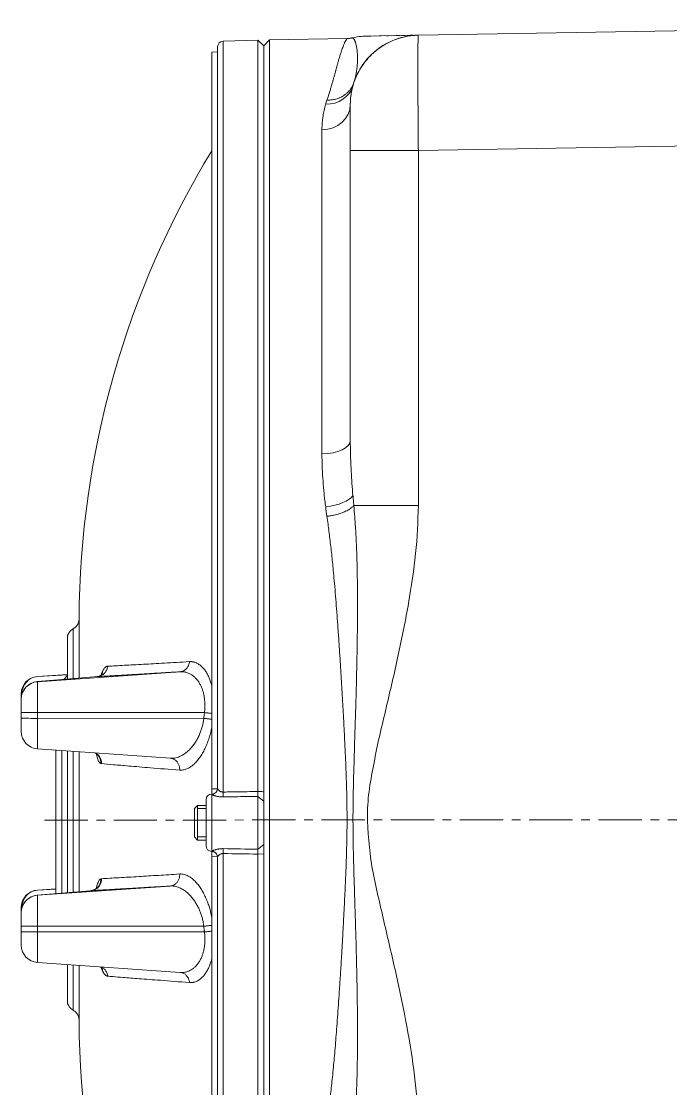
# Model space of a CAD drawing. Header units: millimetres. Extents: x -728 to 992, y -670 to 797.
# Drawn here: x -445.9 to -333.4, y -46.6 to 138.3 of the extents above; entities that cross this region are included whole.
import ezdxf

# ---------------------------------------------------------------- set-up
doc = ezdxf.new("R2010")
doc.units = ezdxf.units.MM
doc.linetypes.add('K5LT_AXLED', pattern=[12, 7.5, -1.5, 1.5, -1.5])
doc.linetypes.add('K5LT_THIN', pattern=[0])

# ---------------------------------------------------------------- blocks, each defined once
blk = doc.blocks.new('U2')
at = {"color": 7, "linetype": 'K5LT_THIN', "lineweight": 18}
for p, q in [((-377.14, 135.89), (-239.91, 138.28)), ((-410.95, 134.84), (-404.93, 135)), ((-404.93, 135), (-403.93, 134.05)), ((-404.93, 135), (-404.93, 4.85)), ((-402.93, 135.07), (-403.93, 134.03)), ((-402.93, 135.07), (-389.5, 135.3)), ((-402.93, 135.07), (-402.93, -135.07)), ((-389.46, 135.3), (-389.49, 135.3)), ((-385.53, 135.74), (-385.37, 135.74)), ((-385.39, 135.74), (-383.6, 135.77)), ((-384.59, 135.76), (-385.39, 135.74)), ((-383.6, 135.77), (-383.94, 135.77)), ((-383.61, 135.77), (-377.24, 135.88)), ((-382.34, 135.79), (-382.64, 135.79)), ((-381.22, 135.81), (-381.78, 135.8)), ((-380.44, 135.83), (-380.98, 135.82)), ((-379.45, 135.85), (-380.06, 135.83)), ((-378.83, 135.86), (-378.83, 135.86)), ((-378.11, 135.87), (-378.6, 135.86)), ((-377.68, 135.88), (-377.68, 135.88)), ((-377.25, 135.88), (-377.49, 135.88)), ((-377.25, 135.88), (-377.14, 135.89)), ((-377.15, 135.89), (-377.15, 135.89)), ((-377.14, 135.89), (-377.14, 135.89)), ((-411.93, 5.37), (-411.93, 133.84)), ((-410.95, 4.76), (-410.95, 134.84)), ((-403.93, 134.05), (-403.93, 4.82)), ((-412.93, 132.97), (-411.93, 133)), ((-412.93, 5.31), (-412.93, 132.97)), ((-388.48, 127.15), (-388.48, 127.15)), ((-388.93, 123.89), (-388.93, 115.89)), ((-388.93, 115.89), (-388.93, 123.89)), ((-393.84, 119.47), (-393.84, 63.35)), ((-377.14, 115.89), (-237.95, 118.32)), ((-388.93, 115.89), (-388.93, 65.69)), ((-388.93, 115.89), (-377.14, 115.89)), ((-377.14, 115.89), (-377.14, 54.42)), ((-377.14, 54.42), (-388.32, 54.42)), ((-435.92, 24.51), (-435.92, 34.77)), ((-437.93, 24.33), (-437.93, 31.79)), ((-436.96, 24.42), (-436.96, 33.04)), ((-443.18, 23.88), (-434.07, 24.66)), ((-418.41, 25.6), (-443.14, 23.87)), ((-443.14, 24.77), (-437.93, 25.14)), ((-437.93, 25.14), (-443.14, 24.77)), ((-437.93, 25.04), (-443.14, 24.76)), ((-443.14, 24.76), (-443.14, 24.77)), ((-443.14, 24.77), (-443.14, 24.77)), ((-443.14, 23.89), (-434.02, 24.67)), ((-438.59, 24.28), (-437.93, 24.97)), ((-434.02, 24.67), (-432.79, 24.75)), ((-432.78, 24.75), (-434.02, 24.67)), ((-434.02, 24.67), (-434.02, 24.67)), ((-434.02, 24.67), (-434.02, 24.67)), ((-432.78, 24.75), (-432.79, 24.75)), ((-443.14, 23.87), (-443.14, 23.89)), ((-443.14, 18.53), (-443.14, 23.87)), ((-445.93, 21.78), (-445.93, 21.78)), ((-445.93, 21.76), (-445.93, 21.78)), ((-445.93, 20.89), (-445.93, 21.76)), ((-445.93, 20.88), (-445.93, 20.89)), ((-445.93, 18.54), (-445.93, 20.88)), ((-445.93, 18.54), (-445.93, 20.88)), ((-445.83, 21.67), (-445.83, 21.76)), ((-445.8, 21.76), (-445.83, 21.76)), ((-445.93, 17.54), (-445.93, 18.54)), ((-414.21, 18.52), (-443.14, 18.53)), ((-443.14, 17.53), (-443.14, 18.53)), ((-445.93, 15.22), (-445.93, 17.54)), ((-445.93, 16.11), (-445.93, 17.54)), ((-443.14, 12.23), (-443.14, 17.53)), ((-414.31, 17.52), (-443.14, 17.53)), ((-443.14, 12.23), (-420.11, 10.62)), ((-439.93, -0.1), (-439.93, 12)), ((-438.93, -0.1), (-438.93, 11.93)), ((-437.93, -0.13), (-437.93, 11.86)), ((-436.96, -0.14), (-436.96, 11.8)), ((-435.92, -0.15), (-435.92, 11.72)), ((-420.11, 10.62), (-420.13, 10.62)), ((-420.13, 10.62), (-420.11, 10.62)), ((-420.11, 10.62), (-420.13, 10.62)), ((-420.13, 10.62), (-420.11, 10.62)), ((-412.95, 4.41), (-412.93, 4.41)), ((-412.95, 2.68), (-412.95, 4.41)), ((-411.93, 5.33), (-412.93, 5.31)), ((-412.93, 5.31), (-412.93, 4.36)), ((-412.9, 4.36), (-412.93, 4.36)), ((-404.93, 4.01), (-403.93, 3.17)), ((-404.93, 4.01), (-404.93, 2.82)), ((-403.93, 4.82), (-403.93, 3.17)), ((-415.39, 2.44), (-415.93, 1.9)), ((-415.93, -3.02), (-415.93, 1.9)), ((-415.39, -3.56), (-415.39, 2.44)), ((-415.39, -3.56), (-415.39, 2.44)), ((-413.93, 2.44), (-415.39, 2.44)), ((-413.93, 1.9), (-415.39, 1.9)), ((-413.93, -0.58), (-413.93, 3.41)), ((-412.95, -0.58), (-412.95, 2.68)), ((-404.93, 2.82), (-404.93, -5.16)), ((-403.93, 3.17), (-403.93, -4.32)), ((-439.93, -12.84), (-439.93, -0.1)), ((-438.93, -12.75), (-438.93, -0.1)), ((-437.93, -12.67), (-437.93, -0.13)), ((-436.96, -12.58), (-436.96, -0.14)), ((-435.92, -12.49), (-435.92, -0.15)), ((-413.93, -4.54), (-413.93, -0.58)), ((-412.95, -5.54), (-412.95, -0.58)), ((-415.39, -3.56), (-415.93, -3.02)), ((-413.93, -3.02), (-415.39, -3.02)), ((-413.93, -3.56), (-415.39, -3.56)), ((-412.95, -5.54), (-412.93, -5.54)), ((-412.9, -5.49), (-412.93, -5.49)), ((-412.93, -6.43), (-412.93, -5.49)), ((-403.93, -5.96), (-403.93, -4.32)), ((-411.93, -6.46), (-412.93, -6.43)), ((-412.93, -132.97), (-412.93, -6.43)), ((-411.93, -133.84), (-411.93, -6.5)), ((-410.95, -134.84), (-410.95, -5.9)), ((-404.93, -6), (-403.93, -5.96)), ((-404.93, -6), (-404.93, -135)), ((-403.93, -5.96), (-403.93, -134.05)), ((-443.18, -13.12), (-434.07, -12.34)), ((-420.13, -11.52), (-443.14, -13.13)), ((-439.93, -12), (-443.14, -12.23)), ((-443.14, -12.23), (-439.93, -12)), ((-439.93, -12.07), (-443.14, -12.24)), ((-443.14, -12.24), (-443.14, -12.23)), ((-443.14, -12.23), (-443.14, -12.23)), ((-443.14, -13.11), (-434.02, -12.33)), ((-434.02, -12.33), (-433.85, -12.32)), ((-433.85, -12.32), (-434.02, -12.33)), ((-434.02, -12.33), (-434.02, -12.33)), ((-433.85, -12.32), (-433.85, -12.32)), ((-433.42, -12.23), (-433.42, -12.23)), ((-433.42, -12.23), (-433.42, -12.23)), ((-443.14, -13.13), (-443.14, -13.11)), ((-443.14, -18.47), (-443.14, -13.13)), ((-445.93, -15.22), (-445.93, -15.22)), ((-445.93, -15.24), (-445.93, -15.22)), ((-445.93, -16.11), (-445.93, -15.24)), ((-445.93, -16.12), (-445.93, -16.11)), ((-445.93, -18.46), (-445.93, -16.12)), ((-445.93, -18.46), (-445.93, -16.12)), ((-445.8, -15.24), (-445.83, -15.24)), ((-445.83, -15.33), (-445.83, -15.24)), ((-445.93, -19.46), (-445.93, -18.46)), ((-414.31, -18.48), (-443.14, -18.47)), ((-443.14, -19.47), (-443.14, -18.47)), ((-445.93, -21.78), (-445.93, -19.46)), ((-445.93, -20.89), (-445.93, -19.46)), ((-443.14, -24.77), (-443.14, -19.47)), ((-414.21, -19.48), (-443.14, -19.47)), ((-443.14, -24.77), (-418.39, -26.5)), ((-437.93, -31.79), (-437.93, -25.14)), ((-436.96, -33.04), (-436.96, -25.2)), ((-435.92, -34.77), (-435.92, -25.28)), ((-418.41, -26.5), (-418.39, -26.5)), ((-418.4, -26.5), (-418.41, -26.5)), ((-418.4, -26.5), (-418.41, -26.5)), ((-418.41, -26.5), (-418.39, -26.5))]:
    blk.add_line(p, q, dxfattribs=at)
at = {"color": 30, "linetype": 'K5LT_AXLED', "lineweight": 18, "true_color": 0xff8000}
blk.add_line((-441.93, -0.1), (-220.93, 0), dxfattribs=at)
at = {"color": 7, "linetype": 'K5LT_THIN', "lineweight": 18}
for centre, radius, start, end in [((-376.93, 123.89), 12, 91, 161.6409), ((-410.93, 133.84), 1, 91.5, 180), ((-376.93, 123.89), 12, 140.3442, 161.6404), ((-376.93, 123.89), 12, 161.676, 180), ((-376.93, 123.89), 12, 161.6404, 164.2291), ((-376.93, 123.89), 12, 161.6409, 161.676), ((-376.93, 123.89), 12, 164.9963, 168.4639), ((-278.92, 34.07), 157, 148.5984, 179.7444), ((-442.93, 21.78), 3, 94, 180), ((-442.93, 20.89), 3, 94.9004, 180), ((-442.93, 15.22), 3, 180, 266), ((-412.93, 3.41), 1, 91.5, 180), ((-412.93, 5.41), 1, 330.0073, 0), ((-412.93, -4.54), 1, 180, 268.5), ((-412.93, -6.54), 1, 0, 35.6607), ((-442.93, -15.22), 3, 94, 180), ((-442.93, -16.11), 3, 94.9004, 180), ((-442.93, -21.78), 3, 180, 266), ((-278.92, -34.07), 157, 180.2556, 211.4016)]:
    blk.add_arc(centre, radius, start, end, dxfattribs=at)
for centre, major_axis, ratio, start_param, end_param in [((-393.29, 128.51), (4.81, -1.36), 0.909706, 4.981437, 6.283185), ((-393.93, 123.89), (5, 0), 0.883475, 4.729842, 6.283185), ((-393.93, 65.69), (5, 0), 0.468479, 4.729842, 6.283185), ((-393.29, 56.15), (4.96, 0.62), 0.399621, 4.680416, 5.982165), ((-442.93, 21.78), (-3, 0), 0.999991, 4.782202, 6.283185), ((-442.93, 21.76), (-3, 0), 0.999991, 4.782202, 6.283185), ((-442.93, 21.76), (-0.16, 3), 0.965836, 0.016308, 1.519674), ((-433.81, 25.87), (1.78, -0.91), 0.867542, 0.07558, 0.436062), ((-442.93, 20.89), (-3, 0), 0.999991, 4.782202, 6.283185), ((-442.93, 20.88), (-3, 0), 0.999991, 4.782202, 6.283185), ((-442.93, 20.89), (-0.26, 2.99), 0.965682, 6.266913, 6.283185), ((-442.93, 21.76), (-3, 0), 0.004236, 0, 0.261799), ((-442.93, 18.54), (3, 0), 0.004236, 3.141593, 4.642576), ((-442.93, 17.54), (3, 0), 0.004236, 3.141593, 4.642576), ((-412.93, 5.37), (1, 0), 0.992379, 4.863464, 6.283185), ((-412.93, -6.5), (1, 0), 0.993387, 0, 1.419721), ((-442.93, -15.22), (-3, 0), 0.999991, 4.782202, 6.283185), ((-442.93, -15.24), (-3, 0), 0.999991, 4.782202, 6.283185), ((-442.93, -15.24), (-0.16, 3), 0.965836, 0.016308, 1.519674), ((-442.93, -16.11), (-3, 0), 0.999991, 4.782202, 6.283185), ((-442.93, -16.12), (-3, 0), 0.999991, 4.782202, 6.283185), ((-442.93, -16.11), (-0.26, 2.99), 0.965682, 6.266913, 6.283185), ((-442.93, -15.24), (-3, 0), 0.004236, 0, 0.261799), ((-442.93, -18.46), (3, 0), 0.004236, 3.141593, 4.642576), ((-442.93, -19.46), (3, 0), 0.004236, 3.141593, 4.642576)]:
    blk.add_ellipse(centre, major_axis=major_axis, ratio=ratio, start_param=start_param, end_param=end_param, dxfattribs=at)
for points, knots in [([(-389.49, 135.3), (-389.49, 135.3), (-389.5, 135.3), (-389.52, 135.27), (-389.56, 135.22), (-389.61, 135.14), (-389.67, 135.05), (-389.74, 134.93), (-389.82, 134.78), (-389.91, 134.6), (-390.01, 134.38), (-390.12, 134.11), (-390.25, 133.76), (-390.41, 133.32), (-390.58, 132.79), (-390.76, 132.2), (-390.94, 131.61), (-391.1, 131.02), (-391.26, 130.46), (-391.41, 129.9), (-391.56, 129.35), (-391.71, 128.82), (-391.86, 128.27), (-392.02, 127.72), (-392.18, 127.16), (-392.32, 126.69), (-392.44, 126.29), (-392.55, 125.95), (-392.66, 125.59), (-392.77, 125.24), (-392.88, 124.92), (-392.95, 124.72), (-392.97, 124.64)], [0.5000322, 0.5000322, 0.5000322, 0.5000322, 0.5132913, 0.5285984, 0.5450203, 0.5606857, 0.5769276, 0.5928364, 0.609389, 0.6265187, 0.6445191, 0.6639863, 0.6873968, 0.7118032, 0.74053, 0.7670479, 0.7928003, 0.8142726, 0.8345822, 0.853311, 0.8709082, 0.8880016, 0.9031337, 0.9201038, 0.9348915, 0.9487451, 0.9579514, 0.9664784, 0.9756138, 0.9853574, 0.9938088, 1, 1, 1, 1]), ([(-388.46, 135.43), (-388.48, 135.43), (-388.5, 135.42), (-388.55, 135.41), (-388.58, 135.41), (-388.66, 135.39), (-388.72, 135.38), (-388.85, 135.36), (-388.91, 135.35), (-389.05, 135.33), (-389.12, 135.32), (-389.26, 135.31), (-389.33, 135.31), (-389.42, 135.31), (-389.44, 135.31), (-389.46, 135.3)], [0, 0, 0, 0, 0.889861, 0.889861, 2.224654, 2.224654, 4.894238, 4.894238, 8.094238, 8.094238, 11.294238, 11.294238, 14.494238, 14.494238, 15.515587, 15.515587, 15.515587, 15.515587]), ([(-377.14, 135.89), (-377.14, 135.89), (-377.15, 135.89), (-377.2, 135.88), (-377.24, 135.88), (-377.34, 135.88), (-377.39, 135.88), (-377.44, 135.88), (-377.45, 135.88), (-377.51, 135.87), (-377.57, 135.87), (-377.64, 135.87), (-377.65, 135.87), (-377.7, 135.86), (-377.74, 135.86), (-377.8, 135.86), (-377.83, 135.85), (-378.05, 135.83), (-378.24, 135.82), (-378.86, 135.74), (-379.29, 135.66), (-380.24, 135.43), (-380.76, 135.27), (-381.78, 134.88), (-382.29, 134.64), (-383.26, 134.1), (-383.73, 133.79), (-384.63, 133.11), (-385.06, 132.73), (-385.86, 131.92), (-386.23, 131.49), (-386.81, 130.71), (-387.03, 130.36), (-387.33, 129.88), (-387.4, 129.74), (-387.75, 129.11), (-387.98, 128.59), (-388.37, 127.55), (-388.53, 127.02), (-388.66, 126.41), (-388.68, 126.35), (-388.69, 126.24), (-388.71, 126.19), (-388.77, 125.77), (-388.82, 125.39), (-388.88, 125), (-388.88, 125), (-388.88, 124.95), (-388.88, 124.91), (-388.9, 124.75), (-388.91, 124.64), (-388.92, 124.33), (-388.92, 124.12), (-388.93, 123.91), (-388.93, 123.9), (-388.93, 123.89)], [0.007824, 0.007824, 0.007824, 0.007824, 0.023472, 0.023472, 0.264038, 0.264038, 0.530836, 0.530836, 0.543725, 0.543725, 0.859311, 0.859311, 0.904832, 0.904832, 1.103097, 1.103097, 1.258841, 1.258841, 2.221842, 2.221842, 4.459332, 4.459332, 7.259555, 7.259555, 10.113912, 10.113912, 13.008075, 13.008075, 15.926837, 15.926837, 18.854135, 18.854135, 20.958431, 20.958431, 21.773515, 21.773515, 24.668617, 24.668617, 27.523663, 27.523663, 27.850907, 27.850907, 28.096309, 28.096309, 30.079294, 30.079294, 30.086546, 30.086546, 30.324192, 30.324192, 30.897106, 30.897106, 31.948752, 31.948752, 32, 32, 32, 32]), ([(-388.47, 135.43), (-388, 135.54), (-387.54, 135.62), (-386.66, 135.71), (-386.15, 135.73), (-386.05, 135.73), (-386.04, 135.73), (-386.03, 135.73), (-386.03, 135.73), (-386.02, 135.73), (-386.02, 135.73), (-386.02, 135.73), (-386.01, 135.73), (-386.01, 135.73), (-386.01, 135.73), (-386, 135.73), (-386, 135.73), (-386, 135.73), (-386, 135.73), (-385.99, 135.73), (-385.98, 135.73), (-385.97, 135.73), (-385.96, 135.73), (-385.95, 135.73), (-385.94, 135.73), (-385.92, 135.73), (-385.91, 135.73), (-385.88, 135.73), (-385.85, 135.73), (-385.79, 135.73), (-385.76, 135.74), (-385.69, 135.74), (-385.64, 135.74), (-385.56, 135.74), (-385.53, 135.74), (-385.46, 135.74), (-385.43, 135.74), (-385.39, 135.74), (-385.39, 135.74), (-385.39, 135.74)], [0.009068, 0.009068, 0.009068, 0.009068, 4.865586, 4.865586, 8.529155, 8.529155, 8.912016, 8.912016, 9.260883, 9.260883, 9.609751, 9.609751, 9.942659, 9.942659, 10.275568, 10.275568, 10.608476, 10.608476, 10.941385, 10.941385, 12.307516, 12.307516, 13.673647, 13.673647, 15.039778, 15.039778, 16.40591, 16.40591, 19.401384, 19.401384, 22.396858, 22.396858, 25.829224, 25.829224, 28.245126, 28.245126, 30.661028, 30.661028, 30.70432, 30.70432, 30.70432, 30.70432]), ([(-388.47, 135.43), (-388.46, 135.43), (-388.46, 135.42), (-388.43, 135.39), (-388.39, 135.34), (-388.35, 135.27), (-388.29, 135.19), (-388.23, 135.08), (-388.17, 134.95), (-388.11, 134.78), (-388.03, 134.58), (-387.95, 134.32), (-387.88, 134), (-387.82, 133.64), (-387.76, 133.27), (-387.72, 132.87), (-387.7, 132.47), (-387.68, 132.1), (-387.68, 131.75), (-387.69, 131.39), (-387.7, 131), (-387.73, 130.58), (-387.78, 130.15), (-387.83, 129.74), (-387.89, 129.38), (-387.95, 129.05), (-388.01, 128.75), (-388.09, 128.44), (-388.17, 128.15), (-388.24, 127.9), (-388.29, 127.74), (-388.32, 127.67)], [0.500325, 0.500325, 0.500325, 0.500325, 0.5184516, 0.5381325, 0.5563558, 0.5717302, 0.5888735, 0.6068247, 0.6255838, 0.6435797, 0.6642387, 0.689057, 0.7152953, 0.7401916, 0.7634004, 0.7866496, 0.8084759, 0.8272032, 0.8429072, 0.8587157, 0.8759942, 0.8938912, 0.911906, 0.92706, 0.9403361, 0.9516049, 0.962614, 0.9732319, 0.9841919, 0.9931146, 1, 1, 1, 1]), ([(-387.27, 129.97), (-387.13, 130.2), (-386.98, 130.44), (-386.62, 130.97), (-386.4, 131.26), (-386.17, 131.55)], [6.483526, 6.483526, 6.483526, 6.483526, 8, 8, 9.999988, 9.999988, 9.999988, 9.999988]), ([(-392.97, 124.64), (-392.75, 124.63), (-392.32, 124.64), (-391.74, 124.73), (-391.22, 124.87), (-390.75, 125.05), (-390.31, 125.27), (-389.9, 125.53), (-389.53, 125.83), (-389.19, 126.16), (-388.88, 126.55), (-388.62, 126.95), (-388.44, 127.34), (-388.35, 127.57), (-388.32, 127.67)], [0, 0, 0, 0, 0.108692, 0.204974, 0.287771, 0.371129, 0.45295, 0.53435, 0.61509, 0.69647, 0.777276, 0.870588, 0.944438, 1, 1, 1, 1]), ([(-388.71, 126.15), (-388.71, 126.15), (-388.71, 126.15), (-388.71, 126.17), (-388.71, 126.18), (-388.67, 126.36), (-388.64, 126.53), (-388.57, 126.78), (-388.55, 126.87), (-388.51, 127.01), (-388.5, 127.07), (-388.48, 127.13)], [83.081234, 83.081234, 83.081234, 83.081234, 83.493371, 83.493371, 84.795631, 84.795631, 104.492746, 104.492746, 115.201365, 115.201365, 122, 122, 122, 122]), ([(-388.53, 126.96), (-388.59, 126.7), (-388.65, 126.45), (-388.7, 126.2), (-388.7, 126.19), (-388.7, 126.19)], [26.669283, 26.669283, 26.669283, 26.669283, 28.007256, 28.007256, 28.018783, 28.018783, 28.018783, 28.018783]), ([(-388.47, 127.16), (-388.47, 127.18), (-388.46, 127.19), (-388.45, 127.23), (-388.45, 127.24), (-388.44, 127.28), (-388.43, 127.29), (-388.42, 127.34), (-388.41, 127.38), (-388.4, 127.41)], [0, 0, 0, 0, 1, 1, 2, 2, 3, 3, 5, 5, 5, 5]), ([(-388.47, 127.16), (-388.46, 127.19), (-388.45, 127.23), (-388.43, 127.29), (-388.42, 127.33), (-388.41, 127.38), (-388.4, 127.39), (-388.4, 127.41)], [0, 0, 0, 0, 2.4, 2.4, 4.8, 4.8, 5.935379, 5.935379, 5.935379, 5.935379]), ([(-393.2, 123.93), (-393.3, 123.57), (-393.48, 122.9), (-393.65, 121.95), (-393.75, 121.17), (-393.81, 120.56), (-393.83, 120.11), (-393.84, 119.81), (-393.84, 119.61), (-393.84, 119.51), (-393.84, 119.47)], [0, 0, 0, 0, 0.259776, 0.482105, 0.65078, 0.785114, 0.874668, 0.936489, 0.974787, 1, 1, 1, 1]), ([(-388.93, 123.89), (-388.93, 123.89), (-388.93, 123.89), (-388.93, 123.9), (-388.93, 123.91), (-388.93, 123.92), (-388.93, 123.92), (-388.93, 123.93), (-388.93, 123.94), (-388.93, 123.98), (-388.93, 124), (-388.93, 124.05), (-388.93, 124.08), (-388.93, 124.11)], [0.046614, 0.046614, 0.046614, 0.046614, 0.139841, 0.139841, 1.031127, 1.031127, 1.130794, 1.130794, 2.354816, 2.354816, 4.802858, 4.802858, 8.091698, 8.091698, 8.091698, 8.091698]), ([(-388.91, 124.54), (-388.91, 124.62), (-388.9, 124.71), (-388.89, 124.86), (-388.88, 124.93), (-388.88, 125), (-388.88, 125), (-388.88, 125), (-388.88, 125), (-388.88, 125)], [23.212448, 23.212448, 23.212448, 23.212448, 32.47677, 32.47677, 40.015212, 40.015212, 40.175674, 40.175674, 40.330057, 40.330057, 40.330057, 40.330057]), ([(-388.93, 65.69), (-388.93, 64.75), (-388.9, 62.97), (-388.79, 60.47), (-388.65, 58.23), (-388.54, 56.83), (-388.48, 56.15)], [0, 0, 0, 0, 0.299289, 0.564533, 0.786755, 1, 1, 1, 1]), ([(-393.84, 63.35), (-393.84, 63.1), (-393.84, 62.58), (-393.82, 61.71), (-393.78, 60.58), (-393.69, 58.98), (-393.54, 57.15), (-393.37, 55.47), (-393.25, 54.52), (-393.2, 54.15)], [0, 0, 0, 0, 0.084344, 0.170956, 0.285512, 0.455654, 0.691649, 0.879894, 1, 1, 1, 1]), ([(-392.98, 52.53), (-392.75, 52.55), (-392.33, 52.62), (-391.75, 52.73), (-391.24, 52.85), (-390.78, 52.99), (-390.33, 53.14), (-389.92, 53.31), (-389.55, 53.48), (-389.21, 53.66), (-388.89, 53.87), (-388.63, 54.07), (-388.44, 54.26), (-388.35, 54.37), (-388.32, 54.42)], [0, 0, 0, 0, 0.108255, 0.202527, 0.284385, 0.366694, 0.449186, 0.530306, 0.611104, 0.692625, 0.773768, 0.867402, 0.942449, 1, 1, 1, 1]), ([(-388.32, 54.42), (-388.26, 53.77), (-388.16, 52.53), (-388.04, 50.82), (-387.96, 49.34), (-387.89, 47.99), (-387.84, 46.62), (-387.79, 45.16), (-387.75, 43.59), (-387.72, 41.89), (-387.69, 40.11), (-387.68, 38.24), (-387.68, 36.25), (-387.69, 34.14), (-387.72, 31.71), (-387.76, 29), (-387.82, 25.96), (-387.89, 22.99), (-387.97, 20.2), (-388.05, 17.65), (-388.12, 15.24), (-388.2, 12.93), (-388.26, 10.73), (-388.32, 8.63), (-388.38, 6.54), (-388.43, 4.45), (-388.46, 2.33), (-388.47, 0.17), (-388.46, -2), (-388.43, -4.13), (-388.39, -6.07), (-388.35, -7.91), (-388.29, -9.75), (-388.23, -11.73), (-388.17, -13.73), (-388.11, -15.82), (-388.03, -18.13), (-387.95, -20.74), (-387.88, -23.51), (-387.82, -26.21), (-387.76, -28.79), (-387.72, -31.27), (-387.7, -33.59), (-387.68, -35.62), (-387.68, -37.43), (-387.69, -39.19), (-387.7, -41.03), (-387.73, -42.95), (-387.78, -44.81), (-387.83, -46.51), (-387.89, -47.96), (-387.95, -49.25), (-388.01, -50.44), (-388.09, -51.61), (-388.17, -52.69), (-388.24, -53.63), (-388.29, -54.18), (-388.32, -54.42)], [0, 0, 0, 0, 0.019111, 0.035075, 0.047894, 0.059707, 0.071831, 0.084945, 0.099862, 0.115365, 0.131976, 0.149215, 0.167373, 0.187151, 0.20744, 0.234301, 0.262144, 0.291097, 0.31601, 0.338909, 0.361163, 0.382136, 0.402206, 0.421467, 0.439931, 0.459284, 0.478657, 0.498051, 0.518452, 0.538132, 0.556356, 0.57173, 0.588874, 0.606825, 0.625584, 0.64358, 0.664239, 0.689057, 0.715295, 0.740192, 0.7634, 0.78665, 0.808476, 0.827203, 0.842907, 0.858716, 0.875994, 0.893891, 0.911906, 0.92706, 0.940336, 0.951605, 0.962614, 0.973232, 0.984192, 0.993115, 1, 1, 1, 1]), ([(-377.14, 54.42), (-377.23, 51.65), (-377.33, 48.89), (-377.9, 43.25), (-378.34, 40.39), (-379.33, 34.63), (-379.93, 31.71), (-381.18, 25.85), (-381.9, 22.9), (-383.25, 16.96), (-384.04, 13.98), (-385.16, 8), (-385.81, 5), (-386.06, -1), (-385.76, -4), (-384.95, -9.99), (-384.15, -12.99), (-382.84, -18.94), (-382.09, -21.92), (-380.77, -27.81), (-380.11, -30.74), (-378.99, -36.55), (-378.47, -39.44), (-377.7, -45.13), (-377.38, -47.96), (-377.18, -51.97), (-377.16, -53.2), (-377.14, -54.42)], [0, 0, 0, 0, 0.080358, 0.080358, 0.160716, 0.160716, 0.241074, 0.241074, 0.321432, 0.321432, 0.401791, 0.401791, 0.482149, 0.482149, 0.562507, 0.562507, 0.642865, 0.642865, 0.723223, 0.723223, 0.803581, 0.803581, 0.883939, 0.883939, 0.964297, 0.964297, 1, 1, 1, 1]), ([(-392.98, 52.53), (-392.92, 52.07), (-392.8, 51.21), (-392.63, 49.94), (-392.47, 48.66), (-392.31, 47.31), (-392.16, 45.93), (-392.02, 44.55), (-391.87, 43.06), (-391.71, 41.29), (-391.53, 39.26), (-391.36, 37.05), (-391.19, 34.86), (-391.02, 32.54), (-390.86, 30.14), (-390.69, 27.58), (-390.53, 25.01), (-390.37, 22.39), (-390.22, 19.78), (-390.08, 17.16), (-389.95, 14.62), (-389.83, 12.19), (-389.73, 9.87), (-389.64, 7.6), (-389.57, 5.29), (-389.52, 2.96), (-389.49, 0.7), (-389.5, -1.31), (-389.52, -3.16), (-389.56, -4.88), (-389.61, -6.62), (-389.67, -8.34), (-389.74, -10.1), (-389.82, -11.91), (-389.91, -13.78), (-390.01, -15.74), (-390.12, -17.93), (-390.25, -20.34), (-390.41, -23.07), (-390.58, -25.9), (-390.76, -28.75), (-390.94, -31.35), (-391.1, -33.7), (-391.26, -35.8), (-391.41, -37.75), (-391.56, -39.58), (-391.71, -41.28), (-391.86, -42.95), (-392.02, -44.55), (-392.18, -46.11), (-392.32, -47.38), (-392.44, -48.42), (-392.55, -49.3), (-392.66, -50.19), (-392.77, -51.06), (-392.88, -51.83), (-392.95, -52.3), (-392.97, -52.5)], [0, 0, 0, 0, 0.014157, 0.026713, 0.03952, 0.053037, 0.066866, 0.080102, 0.093894, 0.110992, 0.13236, 0.153464, 0.175527, 0.195894, 0.21996, 0.243834, 0.268893, 0.292667, 0.317379, 0.341934, 0.365745, 0.388069, 0.40936, 0.429978, 0.450963, 0.473119, 0.49411, 0.513291, 0.528598, 0.54502, 0.560686, 0.576928, 0.592836, 0.609389, 0.626519, 0.644519, 0.663986, 0.687397, 0.711803, 0.74053, 0.767048, 0.7928, 0.814273, 0.834582, 0.853311, 0.870908, 0.888002, 0.903134, 0.920104, 0.934891, 0.948745, 0.957951, 0.966478, 0.975614, 0.985357, 0.993809, 1, 1, 1, 1]), ([(-436.96, 33.04), (-436.76, 33.15), (-436.54, 33.33), (-436.32, 33.59), (-436.22, 33.73), (-436.14, 33.87), (-436.07, 34.03), (-435.96, 34.32), (-435.92, 34.58), (-435.92, 34.77)], [0, 0, 0, 0, 0.30975, 0.405626, 0.479168, 0.554454, 0.636556, 0.723737, 1, 1, 1, 1]), ([(-437.93, 31.79), (-437.92, 31.83), (-437.88, 31.96), (-437.81, 32.13), (-437.71, 32.32), (-437.59, 32.5), (-437.42, 32.7), (-437.2, 32.89), (-437.04, 32.99), (-436.96, 33.04)], [0, 0, 0, 0, 0.074021, 0.252503, 0.335927, 0.476717, 0.651022, 0.817274, 1, 1, 1, 1]), ([(-430.98, 26.57), (-430.99, 26.45), (-431.03, 26.24), (-431.13, 25.95), (-431.26, 25.69), (-431.42, 25.46), (-431.61, 25.26), (-431.82, 25.09), (-432.05, 24.95), (-432.29, 24.85), (-432.54, 24.78), (-432.7, 24.76), (-432.78, 24.75)], [0, 0, 0, 0, 0.122145, 0.232329, 0.329372, 0.429336, 0.528182, 0.627567, 0.724815, 0.820382, 0.911391, 1, 1, 1, 1]), ([(-430.98, 26.57), (-431.07, 26.56), (-431.23, 26.52), (-431.45, 26.33), (-431.63, 26.1), (-431.76, 25.89), (-431.83, 25.76), (-431.86, 25.7)], [0, 0, 0, 0, 0.292019, 0.542725, 0.750751, 0.903176, 1, 1, 1, 1]), ([(-430.98, 26.57), (-430.13, 26.59), (-428.26, 26.71), (-424.93, 26.88), (-421.16, 27.09), (-418.33, 27.27), (-416.79, 27.35)], [0, 0, 0, 0, 0.271888, 0.523583, 0.755602, 1, 1, 1, 1]), ([(-416.79, 27.35), (-416.81, 27.24), (-416.84, 27.03), (-416.93, 26.74), (-417.05, 26.5), (-417.2, 26.28), (-417.37, 26.08), (-417.56, 25.91), (-417.78, 25.78), (-418, 25.68), (-418.21, 25.62), (-418.35, 25.6), (-418.41, 25.6)], [0, 0, 0, 0, 0.124575, 0.23321, 0.329967, 0.42889, 0.530759, 0.631411, 0.732439, 0.831284, 0.920369, 1, 1, 1, 1]), ([(-412.93, 23.16), (-412.97, 23.34), (-413.09, 23.76), (-413.31, 24.38), (-413.59, 25.01), (-413.92, 25.6), (-414.31, 26.13), (-414.77, 26.61), (-415.24, 26.96), (-415.68, 27.18), (-415.99, 27.28), (-416.2, 27.32), (-416.34, 27.34), (-416.47, 27.35), (-416.59, 27.35), (-416.69, 27.35), (-416.76, 27.35), (-416.79, 27.35)], [0.3302582, 0.3302582, 0.3302582, 0.3302582, 0.3733298, 0.4312519, 0.4924775, 0.5547958, 0.6251737, 0.6975466, 0.7804051, 0.8438903, 0.8922011, 0.9165597, 0.9366237, 0.9540945, 0.9706107, 0.9864797, 1, 1, 1, 1]), ([(-434.07, 24.66), (-434.07, 24.66), (-434.07, 24.66), (-434.07, 24.66), (-434.07, 24.66), (-434.06, 24.67), (-434.06, 24.67), (-434.05, 24.67), (-434.05, 24.67), (-434.04, 24.67), (-434.04, 24.67), (-434.03, 24.67), (-434.03, 24.67), (-434.02, 24.67), (-434.02, 24.67), (-434.02, 24.67)], [0, 0, 0, 0, 0.050273, 0.050273, 0.158166, 0.158166, 0.316332, 0.316332, 0.516332, 0.516332, 0.716332, 0.716332, 0.916332, 0.916332, 1, 1, 1, 1]), ([(-432.79, 24.75), (-432.73, 24.76), (-432.67, 24.77), (-432.56, 24.79), (-432.5, 24.8), (-432.4, 24.83), (-432.34, 24.85), (-432.29, 24.88), (-432.27, 24.88), (-432.23, 24.91), (-432.2, 24.92), (-432.13, 24.96), (-432.1, 24.98), (-432.04, 25.03), (-432.01, 25.05), (-431.97, 25.08), (-431.95, 25.1), (-431.94, 25.12), (-431.93, 25.12), (-431.93, 25.13)], [0.000733, 0.000733, 0.000733, 0.000733, 1.156578, 1.156578, 2.332271, 2.332271, 3.537292, 3.537292, 3.846089, 3.846089, 4.779376, 4.779376, 6.037332, 6.037332, 7.389257, 7.389257, 8.834956, 8.834956, 10, 10, 10, 10]), ([(-432.78, 24.75), (-432.75, 24.76), (-432.71, 24.76), (-432.52, 24.77), (-432.36, 24.78), (-432.03, 24.79), (-431.85, 24.8), (-431.5, 24.82), (-431.33, 24.83), (-430.96, 24.85), (-430.77, 24.86), (-430.39, 24.88), (-430.19, 24.9), (-429.8, 24.92), (-429.59, 24.93), (-429.18, 24.95), (-428.97, 24.96), (-428.54, 24.99), (-428.32, 25), (-427.87, 25.03), (-427.65, 25.04), (-427.18, 25.07), (-426.95, 25.08), (-426.47, 25.11), (-426.23, 25.12), (-425.74, 25.15), (-425.48, 25.17), (-424.97, 25.2), (-424.72, 25.21), (-424.32, 25.24), (-424.19, 25.25), (-423.92, 25.26), (-423.79, 25.27), (-423.52, 25.29), (-423.38, 25.29), (-423.11, 25.31), (-422.97, 25.32), (-422.69, 25.34), (-422.55, 25.34), (-422.27, 25.36), (-422.13, 25.37), (-421.84, 25.39), (-421.7, 25.4), (-421.41, 25.41), (-421.26, 25.42), (-420.97, 25.44), (-420.82, 25.45), (-420.52, 25.47), (-420.37, 25.48), (-420.07, 25.5), (-419.92, 25.51), (-419.62, 25.52), (-419.46, 25.53), (-419.16, 25.55), (-419, 25.56), (-418.7, 25.58), (-418.56, 25.59), (-418.41, 25.6)], [0.0354931, 0.0354931, 0.0354931, 0.0354931, 0.0446713, 0.0446713, 0.0892361, 0.0892361, 0.1339374, 0.1339374, 0.1785054, 0.1785054, 0.2232322, 0.2232322, 0.2677907, 0.2677907, 0.3125217, 0.3125217, 0.3570655, 0.3570655, 0.401798, 0.401798, 0.4463382, 0.4463382, 0.4910839, 0.4910839, 0.5356156, 0.5356156, 0.5803698, 0.5803698, 0.6248925, 0.6248925, 0.6472432, 0.6472432, 0.6696552, 0.6696552, 0.6918805, 0.6918805, 0.7141687, 0.7141687, 0.7365214, 0.7365214, 0.7589401, 0.7589401, 0.7811584, 0.7811584, 0.8034441, 0.8034441, 0.8257989, 0.8257989, 0.8482243, 0.8482243, 0.8704354, 0.8704354, 0.8927185, 0.8927185, 0.9150754, 0.9150754, 0.9354892, 0.9354892, 0.9354892, 0.9354892]), ([(-431.86, 25.7), (-431.92, 25.57), (-432.03, 25.33), (-432.13, 25.05), (-432.17, 24.94)], [0, 0, 0, 0, 0.0995832, 0.1648357, 0.1648357, 0.1648357, 0.1648357]), ([(-414.21, 18.52), (-414.17, 18.76), (-414.13, 19.22), (-414.11, 19.86), (-414.14, 20.42), (-414.19, 20.94), (-414.27, 21.46), (-414.39, 22), (-414.56, 22.55), (-414.78, 23.09), (-415.05, 23.6), (-415.36, 24.08), (-415.73, 24.51), (-416.15, 24.89), (-416.62, 25.2), (-417.15, 25.45), (-417.75, 25.6), (-418.18, 25.61), (-418.41, 25.6)], [0, 0, 0, 0, 0.060335, 0.112878, 0.156892, 0.20126, 0.245705, 0.296037, 0.349525, 0.408233, 0.468277, 0.529869, 0.595425, 0.665277, 0.740411, 0.817348, 0.903731, 1, 1, 1, 1]), ([(-414.21, 18.52), (-414.21, 18.51), (-414.21, 18.51), (-414.21, 18.44), (-414.22, 18.38), (-414.24, 18.2), (-414.25, 18.08), (-414.28, 17.84), (-414.29, 17.73), (-414.3, 17.59), (-414.3, 17.55), (-414.31, 17.52)], [0.3835391, 0.3835391, 0.3835391, 0.3835391, 0.3873614, 0.3873614, 0.4402981, 0.4402981, 0.5461732, 0.5461732, 0.6433051, 0.6433051, 0.6730837, 0.6730837, 0.6730837, 0.6730837]), ([(-412.93, 18.38), (-412.97, 18.38), (-413.07, 18.39), (-413.27, 18.42), (-413.5, 18.44), (-413.75, 18.47), (-413.99, 18.49), (-414.14, 18.51), (-414.21, 18.52)], [0.2444853, 0.2444853, 0.2444853, 0.2444853, 0.334996, 0.4743891, 0.6178443, 0.7627998, 0.8895094, 1, 1, 1, 1]), ([(-420.11, 10.62), (-419.79, 10.59), (-419.19, 10.65), (-418.36, 10.95), (-417.67, 11.35), (-417.09, 11.81), (-416.57, 12.33), (-416.09, 12.91), (-415.67, 13.54), (-415.3, 14.21), (-414.99, 14.88), (-414.74, 15.56), (-414.55, 16.22), (-414.4, 16.88), (-414.34, 17.31), (-414.31, 17.52)], [0.00274, 0.00274, 0.00274, 0.00274, 0.1383975, 0.2539143, 0.3426822, 0.4246063, 0.502358, 0.5752411, 0.6481209, 0.7152394, 0.7814622, 0.8379042, 0.8967748, 0.9494668, 1, 1, 1, 1]), ([(-412.93, 17.37), (-412.93, 17.37), (-413, 17.38), (-413.14, 17.4), (-413.37, 17.42), (-413.6, 17.45), (-413.85, 17.47), (-414.09, 17.5), (-414.24, 17.51), (-414.31, 17.52)], [0.1665532, 0.1665532, 0.1665532, 0.1665532, 0.1788309, 0.3348745, 0.474218, 0.6176243, 0.7625278, 0.8893115, 1, 1, 1, 1]), ([(-418.49, 8.55), (-418.24, 8.54), (-417.77, 8.57), (-417.12, 8.81), (-416.54, 9.15), (-415.98, 9.6), (-415.43, 10.19), (-414.9, 10.88), (-414.44, 11.64), (-414.04, 12.43), (-413.69, 13.26), (-413.4, 14.09), (-413.16, 14.93), (-413.01, 15.57), (-412.94, 15.94), (-412.93, 16.03)], [0, 0, 0, 0, 0.108118, 0.1976722, 0.2719595, 0.3503111, 0.4341455, 0.5139156, 0.5866356, 0.6562105, 0.7219899, 0.7852842, 0.8422453, 0.8967808, 0.914614, 0.914614, 0.914614, 0.914614]), ([(-433.16, 11.53), (-433.12, 11.51), (-433.08, 11.49), (-433, 11.43), (-432.96, 11.39), (-432.88, 11.33), (-432.85, 11.29), (-432.8, 11.23), (-432.77, 11.21), (-432.74, 11.16), (-432.73, 11.14), (-432.72, 11.13), (-432.72, 11.13), (-432.72, 11.13)], [7.749261, 7.749261, 7.749261, 7.749261, 12.595389, 12.595389, 19.724716, 19.724716, 27.085611, 27.085611, 34.826354, 34.826354, 43.195082, 43.195082, 49, 49, 49, 49]), ([(-432.16, 9.71), (-432.15, 9.83), (-432.16, 10.04), (-432.21, 10.33), (-432.3, 10.59), (-432.43, 10.83), (-432.58, 11.06), (-432.76, 11.25), (-432.96, 11.41), (-433.09, 11.5), (-433.15, 11.53)], [0, 0, 0, 0, 0.1104467, 0.2066031, 0.2922637, 0.3798813, 0.4698481, 0.5584299, 0.6472406, 0.7161478, 0.7161478, 0.7161478, 0.7161478]), ([(-432.04, 9.68), (-432.03, 9.79), (-432.04, 10.01), (-432.1, 10.3), (-432.19, 10.56), (-432.32, 10.8), (-432.47, 11.01), (-432.64, 11.21), (-432.84, 11.38), (-433, 11.48), (-433.08, 11.52), (-433.09, 11.53)], [0, 0, 0, 0, 0.110565, 0.2070062, 0.2926384, 0.3795846, 0.4680558, 0.554431, 0.6407219, 0.7274613, 0.7364653, 0.7364653, 0.7364653, 0.7364653]), ([(-432.92, 11.36), (-432.91, 11.33), (-432.87, 11.14), (-432.79, 10.82), (-432.67, 10.43), (-432.53, 10.11), (-432.39, 9.89), (-432.26, 9.77), (-432.19, 9.73), (-432.16, 9.71)], [0.624537, 0.624537, 0.624537, 0.624537, 0.6341255, 0.7024396, 0.7695717, 0.8364213, 0.9065978, 0.9613, 1, 1, 1, 1]), ([(-432.16, 9.71), (-432.15, 9.71), (-432.13, 9.7), (-432.11, 9.69), (-432.08, 9.69), (-432.06, 9.69), (-432.04, 9.68), (-432.04, 9.68)], [0, 0, 0, 0, 0.198631, 0.400648, 0.60605, 0.806963, 1, 1, 1, 1]), ([(-418.49, 8.55), (-420.31, 8.69), (-423.49, 8.95), (-427.23, 9.26), (-430, 9.5), (-431.42, 9.62), (-432.04, 9.68)], [0, 0, 0, 0, 0.299618, 0.565521, 0.787743, 1, 1, 1, 1]), ([(-418.49, 8.55), (-418.49, 8.66), (-418.49, 8.88), (-418.54, 9.17), (-418.62, 9.43), (-418.73, 9.67), (-418.87, 9.9), (-419.03, 10.1), (-419.22, 10.27), (-419.43, 10.41), (-419.65, 10.52), (-419.88, 10.59), (-420.04, 10.61), (-420.11, 10.62)], [0, 0, 0, 0, 0.1104087, 0.2065556, 0.2921541, 0.3795539, 0.4691276, 0.5571047, 0.6452179, 0.733979, 0.8208753, 0.9098437, 0.9940082, 0.9940082, 0.9940082, 0.9940082]), ([(-412.9, 4.36), (-412.89, 4.36), (-412.88, 4.36), (-412.86, 4.36), (-412.83, 4.37), (-412.8, 4.38), (-412.78, 4.38)], [0, 0, 0, 0, 0.1084202, 0.2200529, 0.5172462, 0.9999931, 0.9999931, 0.9999931, 0.9999931]), ([(-412.9, 4.36), (-412.89, 4.35), (-412.86, 4.32), (-412.79, 4.27), (-412.69, 4.23), (-412.56, 4.17), (-412.4, 4.12), (-412.21, 4.06), (-411.99, 4), (-411.77, 3.96), (-411.55, 3.93), (-411.35, 3.91), (-411.18, 3.91), (-411.05, 3.9), (-410.98, 3.9), (-410.95, 3.9)], [0, 0, 0, 0, 0.093864, 0.177694, 0.262275, 0.344572, 0.437653, 0.534522, 0.631452, 0.720585, 0.798916, 0.869355, 0.928936, 0.9712, 1, 1, 1, 1]), ([(-412.06, 4.91), (-412.07, 4.9), (-412.1, 4.85), (-412.14, 4.79), (-412.2, 4.72), (-412.26, 4.66), (-412.3, 4.62), (-412.34, 4.6), (-412.36, 4.58), (-412.39, 4.56), (-412.42, 4.54), (-412.45, 4.52), (-412.48, 4.51), (-412.51, 4.49), (-412.54, 4.47), (-412.57, 4.46), (-412.6, 4.44), (-412.64, 4.43), (-412.67, 4.42), (-412.71, 4.4), (-412.74, 4.39), (-412.77, 4.39), (-412.78, 4.38)], [0.2928371, 0.2928371, 0.2928371, 0.2928371, 0.3290267, 0.398037, 0.4711236, 0.5303803, 0.5737123, 0.6020965, 0.6287042, 0.6539347, 0.6795603, 0.7061743, 0.7333692, 0.7613302, 0.7894622, 0.8181853, 0.8473239, 0.877126, 0.907194, 0.9378013, 0.9687301, 0.9999993, 0.9999993, 0.9999993, 0.9999993]), ([(-411.93, 5.33), (-411.93, 5.33), (-411.93, 5.33), (-411.93, 5.34), (-411.93, 5.34), (-411.93, 5.35), (-411.93, 5.35), (-411.93, 5.36), (-411.93, 5.36), (-411.93, 5.37), (-411.93, 5.37), (-411.93, 5.38), (-411.93, 5.39), (-411.93, 5.39), (-411.93, 5.4), (-411.93, 5.4), (-411.93, 5.41), (-411.93, 5.41)], [0, 0, 0, 0, 0.088922, 0.165707, 0.233885, 0.29401, 0.351379, 0.40652, 0.461817, 0.53909, 0.620419, 0.704202, 0.766756, 0.828288, 0.887514, 0.944812, 1, 1, 1, 1]), ([(-411.93, 5.37), (-411.93, 5.35), (-411.92, 5.32), (-411.89, 5.26), (-411.84, 5.19), (-411.77, 5.11), (-411.68, 5.03), (-411.58, 4.95), (-411.46, 4.88), (-411.33, 4.82), (-411.21, 4.78), (-411.1, 4.76), (-411.01, 4.76), (-410.97, 4.76), (-410.95, 4.76)], [0, 0, 0, 0, 0.094964, 0.178139, 0.263344, 0.356278, 0.458689, 0.558677, 0.658837, 0.753305, 0.834655, 0.915462, 0.968742, 1, 1, 1, 1]), ([(-404.93, 4.85), (-406.17, 4.83), (-407.86, 4.81), (-409.87, 4.78), (-410.64, 4.76), (-410.95, 4.76)], [0, 0, 0, 0, 3.71988, 5.053213, 6, 6, 6, 6]), ([(-410.95, 4.76), (-410.95, 4.69), (-410.95, 4.56), (-410.95, 4.39), (-410.95, 4.24), (-410.95, 4.11), (-410.95, 4), (-410.95, 3.93), (-410.95, 3.9)], [0, 0, 0, 0, 0.192643, 0.360623, 0.512551, 0.664698, 0.830052, 1, 1, 1, 1]), ([(-404.93, 4.01), (-406.27, 3.99), (-408.28, 3.95), (-410.28, 3.92), (-410.95, 3.9)], [0, 0, 0, 0, 3.333333, 5, 5, 5, 5]), ([(-404.93, 4.85), (-404.93, 4.81), (-404.93, 4.74), (-404.93, 4.62), (-404.93, 4.49), (-404.93, 4.36), (-404.93, 4.25), (-404.93, 4.17), (-404.93, 4.12), (-404.93, 4.08), (-404.93, 4.04), (-404.93, 4.02), (-404.93, 4.01)], [0, 0, 0, 0, 1.454796, 2.951194, 4.599755, 6.51283, 8.364084, 9.731971, 10.67454, 11.381552, 12.156706, 13, 13, 13, 13]), ([(-410.95, -5.05), (-411.03, -5.05), (-411.17, -5.05), (-411.39, -5.06), (-411.59, -5.08), (-411.8, -5.11), (-412.01, -5.15), (-412.22, -5.2), (-412.41, -5.26), (-412.57, -5.32), (-412.7, -5.37), (-412.8, -5.41), (-412.86, -5.45), (-412.89, -5.48), (-412.89, -5.49), (-412.9, -5.49)], [0, 0, 0, 0, 0.074326, 0.146278, 0.21539, 0.292882, 0.376174, 0.46882, 0.563897, 0.658344, 0.746961, 0.828981, 0.911809, 0.967485, 1, 1, 1, 1]), ([(-412.9, -5.49), (-412.89, -5.49), (-412.88, -5.49), (-412.85, -5.5), (-412.82, -5.51), (-412.79, -5.51), (-412.78, -5.52)], [0, 0, 0, 0, 0.1735587, 0.3272727, 0.5930279, 0.9999932, 0.9999932, 0.9999932, 0.9999932]), ([(-412.12, -5.95), (-412.12, -5.95), (-412.14, -5.92), (-412.19, -5.86), (-412.26, -5.79), (-412.34, -5.72), (-412.42, -5.67), (-412.48, -5.63), (-412.53, -5.61), (-412.56, -5.59), (-412.59, -5.58), (-412.61, -5.57), (-412.63, -5.56), (-412.65, -5.55), (-412.67, -5.55), (-412.7, -5.54), (-412.72, -5.53), (-412.74, -5.53), (-412.76, -5.52), (-412.77, -5.52), (-412.78, -5.52)], [0.3627301, 0.3627301, 0.3627301, 0.3627301, 0.3759349, 0.447252, 0.5240389, 0.6055491, 0.6850484, 0.7461709, 0.7880403, 0.8128112, 0.8349058, 0.854197, 0.873358, 0.8921406, 0.9106742, 0.9288398, 0.9468892, 0.9647042, 0.9824072, 0.9999993, 0.9999993, 0.9999993, 0.9999993]), ([(-410.95, -5.9), (-410.95, -5.83), (-410.95, -5.7), (-410.95, -5.53), (-410.95, -5.39), (-410.95, -5.26), (-410.95, -5.14), (-410.95, -5.08), (-410.95, -5.05)], [0, 0, 0, 0, 0.192636, 0.36061, 0.512532, 0.664673, 0.830032, 1, 1, 1, 1]), ([(-404.93, -6), (-404.93, -5.96), (-404.93, -5.88), (-404.93, -5.76), (-404.93, -5.59), (-404.93, -5.44), (-404.93, -5.33), (-404.93, -5.28), (-404.93, -5.24), (-404.93, -5.21), (-404.93, -5.18), (-404.93, -5.17), (-404.93, -5.16)], [0, 0, 0, 0, 1.452544, 2.944723, 4.60644, 8.151046, 9.412481, 10.308225, 10.977974, 11.626881, 12.300889, 13, 13, 13, 13]), ([(-410.95, -5.9), (-411, -5.9), (-411.09, -5.9), (-411.22, -5.93), (-411.34, -5.97), (-411.46, -6.02), (-411.58, -6.09), (-411.69, -6.18), (-411.78, -6.26), (-411.85, -6.34), (-411.89, -6.4), (-411.92, -6.46), (-411.93, -6.49), (-411.93, -6.5)], [0, 0, 0, 0, 0.087281, 0.170982, 0.253517, 0.346446, 0.446059, 0.551065, 0.654757, 0.750974, 0.836257, 0.918242, 1, 1, 1, 1]), ([(-432.04, -10.26), (-432.03, -10.37), (-432.04, -10.58), (-432.1, -10.88), (-432.19, -11.14), (-432.32, -11.37), (-432.47, -11.59), (-432.64, -11.79), (-432.84, -11.96), (-433.06, -12.1), (-433.31, -12.21), (-433.57, -12.29), (-433.75, -12.31), (-433.85, -12.32)], [0, 0, 0, 0, 0.110565, 0.207005, 0.292637, 0.379582, 0.468052, 0.554425, 0.640713, 0.727449, 0.813283, 0.904382, 1, 1, 1, 1]), ([(-432.16, -10.28), (-432.15, -10.4), (-432.16, -10.61), (-432.21, -10.91), (-432.3, -11.17), (-432.43, -11.41), (-432.58, -11.63), (-432.76, -11.83), (-432.97, -12), (-433.19, -12.13), (-433.35, -12.2), (-433.42, -12.23)], [0, 0, 0, 0, 0.1104467, 0.2066031, 0.2922638, 0.3798815, 0.4698486, 0.5584309, 0.647242, 0.7369773, 0.815515, 0.815515, 0.815515, 0.815515]), ([(-432.16, -10.28), (-432.22, -10.31), (-432.35, -10.39), (-432.51, -10.62), (-432.65, -10.92), (-432.77, -11.29), (-432.86, -11.64), (-432.91, -11.87), (-432.92, -11.93)], [0, 0, 0, 0, 0.0801416, 0.1529276, 0.2179088, 0.2855868, 0.3534837, 0.3805817, 0.3805817, 0.3805817, 0.3805817]), ([(-432.04, -10.26), (-431.16, -10.2), (-429.24, -10.1), (-425.84, -9.9), (-422.28, -9.68), (-419.78, -9.53), (-418.49, -9.44)], [0, 0, 0, 0, 0.299778, 0.566002, 0.788224, 1, 1, 1, 1]), ([(-418.49, -9.44), (-418.49, -9.56), (-418.49, -9.77), (-418.54, -10.07), (-418.62, -10.33), (-418.73, -10.57), (-418.87, -10.79), (-419.03, -10.99), (-419.22, -11.17), (-419.43, -11.31), (-419.65, -11.42), (-419.88, -11.49), (-420.05, -11.52), (-420.13, -11.52)], [0, 0, 0, 0, 0.110408, 0.206555, 0.292153, 0.379552, 0.469123, 0.557096, 0.645203, 0.733953, 0.820839, 0.909815, 1, 1, 1, 1]), ([(-412.93, -17), (-412.96, -16.81), (-413.06, -16.35), (-413.23, -15.62), (-413.47, -14.82), (-413.77, -14.03), (-414.11, -13.25), (-414.5, -12.49), (-414.95, -11.77), (-415.44, -11.11), (-415.96, -10.56), (-416.49, -10.11), (-417.07, -9.74), (-417.74, -9.48), (-418.23, -9.43), (-418.49, -9.44)], [0.0854122, 0.0854122, 0.0854122, 0.0854122, 0.1232131, 0.1763944, 0.2326951, 0.2931891, 0.3558785, 0.4219805, 0.4931259, 0.5693228, 0.6458744, 0.7198855, 0.7945919, 0.8878999, 1, 1, 1, 1]), ([(-434.07, -12.34), (-434.07, -12.34), (-434.07, -12.34), (-434.07, -12.34), (-434.07, -12.34), (-434.06, -12.33), (-434.06, -12.33), (-434.05, -12.33), (-434.05, -12.33), (-434.04, -12.33), (-434.04, -12.33), (-434.03, -12.33), (-434.03, -12.33), (-434.02, -12.33), (-434.02, -12.33), (-434.02, -12.33)], [0, 0, 0, 0, 0.050275, 0.050275, 0.158173, 0.158173, 0.316346, 0.316346, 0.516346, 0.516346, 0.716346, 0.716346, 0.916346, 0.916346, 1, 1, 1, 1]), ([(-433.85, -12.32), (-433.82, -12.32), (-433.78, -12.32), (-433.6, -12.31), (-433.45, -12.3), (-433.13, -12.28), (-432.97, -12.27), (-432.64, -12.26), (-432.47, -12.25), (-432.12, -12.23), (-431.94, -12.22), (-431.58, -12.2), (-431.39, -12.19), (-431.01, -12.17), (-430.82, -12.16), (-430.42, -12.13), (-430.22, -12.12), (-429.81, -12.1), (-429.6, -12.09), (-429.17, -12.06), (-428.95, -12.05), (-428.5, -12.02), (-428.28, -12.01), (-427.82, -11.98), (-427.58, -11.97), (-427.1, -11.94), (-426.86, -11.93), (-426.37, -11.9), (-426.12, -11.88), (-425.74, -11.86), (-425.61, -11.85), (-425.35, -11.84), (-425.22, -11.83), (-424.96, -11.81), (-424.82, -11.81), (-424.56, -11.79), (-424.42, -11.78), (-424.15, -11.77), (-424.02, -11.76), (-423.74, -11.74), (-423.6, -11.73), (-423.33, -11.72), (-423.19, -11.71), (-422.91, -11.69), (-422.76, -11.68), (-422.48, -11.67), (-422.33, -11.66), (-422.04, -11.64), (-421.9, -11.63), (-421.6, -11.61), (-421.46, -11.6), (-421.16, -11.58), (-421.01, -11.58), (-420.71, -11.56), (-420.56, -11.55), (-420.31, -11.53), (-420.22, -11.53), (-420.13, -11.52)], [0.0350845, 0.0350845, 0.0350845, 0.0350845, 0.044846, 0.044846, 0.0896135, 0.0896135, 0.1345159, 0.1345159, 0.1792796, 0.1792796, 0.2241953, 0.2241953, 0.2689528, 0.2689528, 0.3138774, 0.3138774, 0.3586282, 0.3586282, 0.4035619, 0.4035619, 0.4483057, 0.4483057, 0.4932485, 0.4932485, 0.537985, 0.537985, 0.582937, 0.582937, 0.627666, 0.627666, 0.6501169, 0.6501169, 0.6726272, 0.6726272, 0.6949575, 0.6949575, 0.7173486, 0.7173486, 0.739802, 0.739802, 0.7623192, 0.7623192, 0.7846432, 0.7846432, 0.8070325, 0.8070325, 0.8294884, 0.8294884, 0.8520126, 0.8520126, 0.8743304, 0.8743304, 0.8967178, 0.8967178, 0.9191762, 0.9191762, 0.9325304, 0.9325304, 0.9325304, 0.9325304]), ([(-433.85, -12.32), (-433.82, -12.32), (-433.79, -12.31), (-433.73, -12.31), (-433.71, -12.3), (-433.65, -12.29), (-433.62, -12.29), (-433.56, -12.27), (-433.53, -12.26), (-433.48, -12.25), (-433.45, -12.24), (-433.42, -12.23)], [0.00016, 0.00016, 0.00016, 0.00016, 1.6, 1.6, 3.2, 3.2, 4.8, 4.8, 6.4, 6.4, 8, 8, 8, 8]), ([(-433.42, -12.23), (-433.36, -12.21), (-433.3, -12.18), (-433.18, -12.12), (-433.13, -12.09), (-433.03, -12.02), (-432.99, -11.99), (-432.95, -11.95), (-432.94, -11.95), (-432.91, -11.92), (-432.87, -11.88), (-432.82, -11.82), (-432.8, -11.8), (-432.76, -11.75), (-432.75, -11.73), (-432.73, -11.71), (-432.73, -11.71), (-432.73, -11.7)], [0, 0, 0, 0, 1.223275, 1.223275, 2.464045, 2.464045, 3.732543, 3.732543, 3.781494, 3.781494, 5.044208, 5.044208, 6.366159, 6.366159, 7.831172, 7.831172, 9, 9, 9, 9]), ([(-414.31, -18.48), (-414.35, -18.21), (-414.43, -17.69), (-414.6, -16.98), (-414.81, -16.32), (-415.06, -15.69), (-415.35, -15.06), (-415.7, -14.45), (-416.1, -13.85), (-416.55, -13.29), (-417.07, -12.76), (-417.67, -12.28), (-418.38, -11.85), (-419.1, -11.6), (-419.7, -11.51), (-420.01, -11.51), (-420.13, -11.52)], [0, 0, 0, 0, 0.06631, 0.124348, 0.177699, 0.234306, 0.29488, 0.358022, 0.423674, 0.495645, 0.5692, 0.656975, 0.750639, 0.868393, 0.950244, 1, 1, 1, 1]), ([(-412.93, -18.34), (-412.93, -18.34), (-413, -18.35), (-413.14, -18.37), (-413.37, -18.39), (-413.6, -18.41), (-413.85, -18.44), (-414.09, -18.46), (-414.24, -18.48), (-414.31, -18.48)], [0.1665531, 0.1665531, 0.1665531, 0.1665531, 0.1788303, 0.3348733, 0.4742162, 0.6176218, 0.7625244, 0.889309, 1, 1, 1, 1]), ([(-414.31, -18.48), (-414.3, -18.52), (-414.3, -18.55), (-414.29, -18.69), (-414.28, -18.79), (-414.25, -19.02), (-414.24, -19.14), (-414.22, -19.33), (-414.21, -19.41), (-414.21, -19.48)], [0.3269163, 0.3269163, 0.3269163, 0.3269163, 0.3566949, 0.3566949, 0.445685, 0.445685, 0.5524716, 0.5524716, 0.6164609, 0.6164609, 0.6164609, 0.6164609]), ([(-418.39, -26.5), (-418.12, -26.52), (-417.62, -26.49), (-416.93, -26.29), (-416.37, -25.98), (-415.9, -25.61), (-415.5, -25.2), (-415.16, -24.73), (-414.86, -24.22), (-414.62, -23.68), (-414.44, -23.13), (-414.3, -22.59), (-414.2, -22.04), (-414.14, -21.47), (-414.12, -20.9), (-414.12, -20.38), (-414.16, -19.91), (-414.19, -19.62), (-414.21, -19.48)], [0.0028635, 0.0028635, 0.0028635, 0.0028635, 0.1158102, 0.2165515, 0.3022239, 0.3743429, 0.4436348, 0.5096114, 0.5724516, 0.6325209, 0.6878104, 0.7376904, 0.7861384, 0.8366627, 0.8842502, 0.9289009, 0.9661681, 1, 1, 1, 1]), ([(-412.93, -19.35), (-412.97, -19.35), (-413.07, -19.36), (-413.27, -19.38), (-413.5, -19.41), (-413.75, -19.43), (-413.99, -19.46), (-414.14, -19.47), (-414.21, -19.48)], [0.2444854, 0.2444854, 0.2444854, 0.2444854, 0.3349947, 0.4743872, 0.617842, 0.7627974, 0.8895077, 1, 1, 1, 1]), ([(-432.15, -25.54), (-432.14, -25.57), (-432.08, -25.73), (-431.99, -25.98), (-431.9, -26.17), (-431.86, -26.25)], [0.8475768, 0.8475768, 0.8475768, 0.8475768, 0.8669005, 0.9362806, 1, 1, 1, 1]), ([(-432.12, -25.54), (-432.11, -25.54), (-432.11, -25.55), (-432.08, -25.57), (-432.05, -25.58), (-432, -25.62), (-431.98, -25.64), (-431.94, -25.68), (-431.93, -25.69), (-431.91, -25.71), (-431.91, -25.71), (-431.91, -25.71)], [24.618846, 24.618846, 24.618846, 24.618846, 25.007046, 25.007046, 30.285856, 30.285856, 36.509608, 36.509608, 43.387101, 43.387101, 50, 50, 50, 50]), ([(-430.98, -27.15), (-430.99, -27.03), (-431.03, -26.82), (-431.13, -26.52), (-431.26, -26.27), (-431.42, -26.04), (-431.61, -25.84), (-431.81, -25.67), (-431.96, -25.59), (-432.03, -25.55)], [0, 0, 0, 0, 0.122142, 0.2323212, 0.3293588, 0.4293147, 0.5281518, 0.6275297, 0.7133851, 0.7133851, 0.7133851, 0.7133851]), ([(-431.86, -26.25), (-431.86, -26.15), (-431.87, -25.96), (-431.92, -25.77), (-431.95, -25.68), (-431.96, -25.66)], [0, 0, 0, 0, 0.1115386, 0.208837, 0.2255043, 0.2255043, 0.2255043, 0.2255043]), ([(-416.79, -28.25), (-416.74, -28.25), (-416.65, -28.25), (-416.53, -28.25), (-416.43, -28.25), (-416.33, -28.24), (-416.21, -28.23), (-416.07, -28.2), (-415.88, -28.15), (-415.61, -28.06), (-415.25, -27.88), (-414.8, -27.56), (-414.34, -27.11), (-413.94, -26.56), (-413.6, -25.97), (-413.32, -25.35), (-413.09, -24.73), (-412.98, -24.31), (-412.93, -24.12)], [0, 0, 0, 0, 0.0214867, 0.0387734, 0.0518602, 0.0656596, 0.0818825, 0.1024574, 0.1276402, 0.1633456, 0.2199099, 0.2918392, 0.3717587, 0.4419144, 0.5066273, 0.5671225, 0.6245725, 0.6697229, 0.6697229, 0.6697229, 0.6697229]), ([(-431.86, -26.25), (-431.79, -26.39), (-431.66, -26.61), (-431.49, -26.83), (-431.36, -26.96), (-431.26, -27.04), (-431.19, -27.08), (-431.14, -27.11), (-431.1, -27.12), (-431.08, -27.13), (-431.05, -27.14), (-431.02, -27.14), (-430.99, -27.14), (-430.98, -27.15)], [0, 0, 0, 0, 0.245646, 0.437489, 0.575527, 0.687665, 0.775217, 0.830855, 0.86516, 0.890685, 0.923039, 0.959477, 1, 1, 1, 1]), ([(-416.79, -28.25), (-418.59, -28.11), (-421.71, -27.87), (-425.47, -27.58), (-428.12, -27.37), (-429.85, -27.24), (-430.68, -27.16), (-430.98, -27.15)], [0, 0, 0, 0, 0.285785, 0.531523, 0.748546, 0.903018, 1, 1, 1, 1]), ([(-416.79, -28.25), (-416.81, -28.13), (-416.84, -27.92), (-416.93, -27.64), (-417.05, -27.39), (-417.2, -27.17), (-417.37, -26.98), (-417.56, -26.81), (-417.78, -26.67), (-418, -26.58), (-418.2, -26.52), (-418.34, -26.51), (-418.4, -26.5)], [0, 0, 0, 0, 0.1245774, 0.233215, 0.3299762, 0.4289031, 0.5307766, 0.6314334, 0.7324652, 0.831313, 0.9203893, 0.9935291, 0.9935291, 0.9935291, 0.9935291]), ([(-437.93, -31.79), (-437.92, -31.83), (-437.88, -31.96), (-437.81, -32.13), (-437.71, -32.32), (-437.59, -32.5), (-437.42, -32.7), (-437.2, -32.89), (-437.04, -32.99), (-436.96, -33.04)], [0, 0, 0, 0, 0.074021, 0.252503, 0.335927, 0.476717, 0.651022, 0.817274, 1, 1, 1, 1]), ([(-436.96, -33.04), (-436.76, -33.15), (-436.54, -33.33), (-436.32, -33.59), (-436.22, -33.73), (-436.14, -33.87), (-436.07, -34.03), (-435.96, -34.32), (-435.92, -34.58), (-435.92, -34.77)], [0, 0, 0, 0, 0.30975, 0.405626, 0.479168, 0.554454, 0.636556, 0.723737, 1, 1, 1, 1])]:
    blk.add_open_spline(points, degree=3, knots=knots, dxfattribs=at)
for points in [[(-388.47, 135.43), (-388.47, 135.43), (-388.47, 135.43), (-388.47, 135.43)], [(-388.47, 135.43), (-388.47, 135.43), (-388.47, 135.43), (-388.47, 135.43)], [(-388.7, 126.19), (-388.65, 126.45), (-388.59, 126.7), (-388.53, 126.96)], [(-392.97, 124.64), (-393.05, 124.4), (-393.13, 124.17), (-393.2, 123.93)], [(-388.48, 56.15), (-388.45, 55.86), (-388.4, 55.29), (-388.35, 54.71), (-388.32, 54.42)], [(-393.2, 54.15), (-393.13, 53.61), (-393.05, 53.07), (-392.98, 52.53)], [(-434.02, 24.67), (-434.04, 24.67), (-434.06, 24.67), (-434.07, 24.66)], [(-404.93, 4.85), (-404.82, 4.85), (-404.59, 4.84), (-404.26, 4.83), (-404.04, 4.82), (-403.93, 4.82)], [(-404.93, -5.16), (-406.94, -5.12), (-408.95, -5.09), (-410.95, -5.05)], [(-404.93, -5.16), (-404.82, -5.06), (-404.59, -4.88), (-404.26, -4.6), (-404.04, -4.41), (-403.93, -4.32)], [(-404.93, -6), (-406.94, -5.96), (-408.95, -5.93), (-410.95, -5.9)], [(-432.04, -10.26), (-432.05, -10.26), (-432.08, -10.26), (-432.12, -10.27), (-432.14, -10.28), (-432.16, -10.28)], [(-434.02, -12.33), (-434.04, -12.33), (-434.06, -12.33), (-434.07, -12.34)]]:
    blk.add_open_spline(points, degree=3, dxfattribs=at)
blk.add_rational_spline([(-377.14, 115.89), (-377.26, 127.6), (-377.26, 135.88), (-377.14, 135.89)], [1, 0.804837764781, 0.804809644435, 0.999915638963], degree=3, dxfattribs=at)
blk = doc.blocks.new('U0')
blk.add_blockref('U2', (0, 0))

msp = doc.modelspace()

# ---------------------------------------------------------------- block references
msp.add_blockref('U0', (0, 0))

doc.saveas('drawing.dxf')
